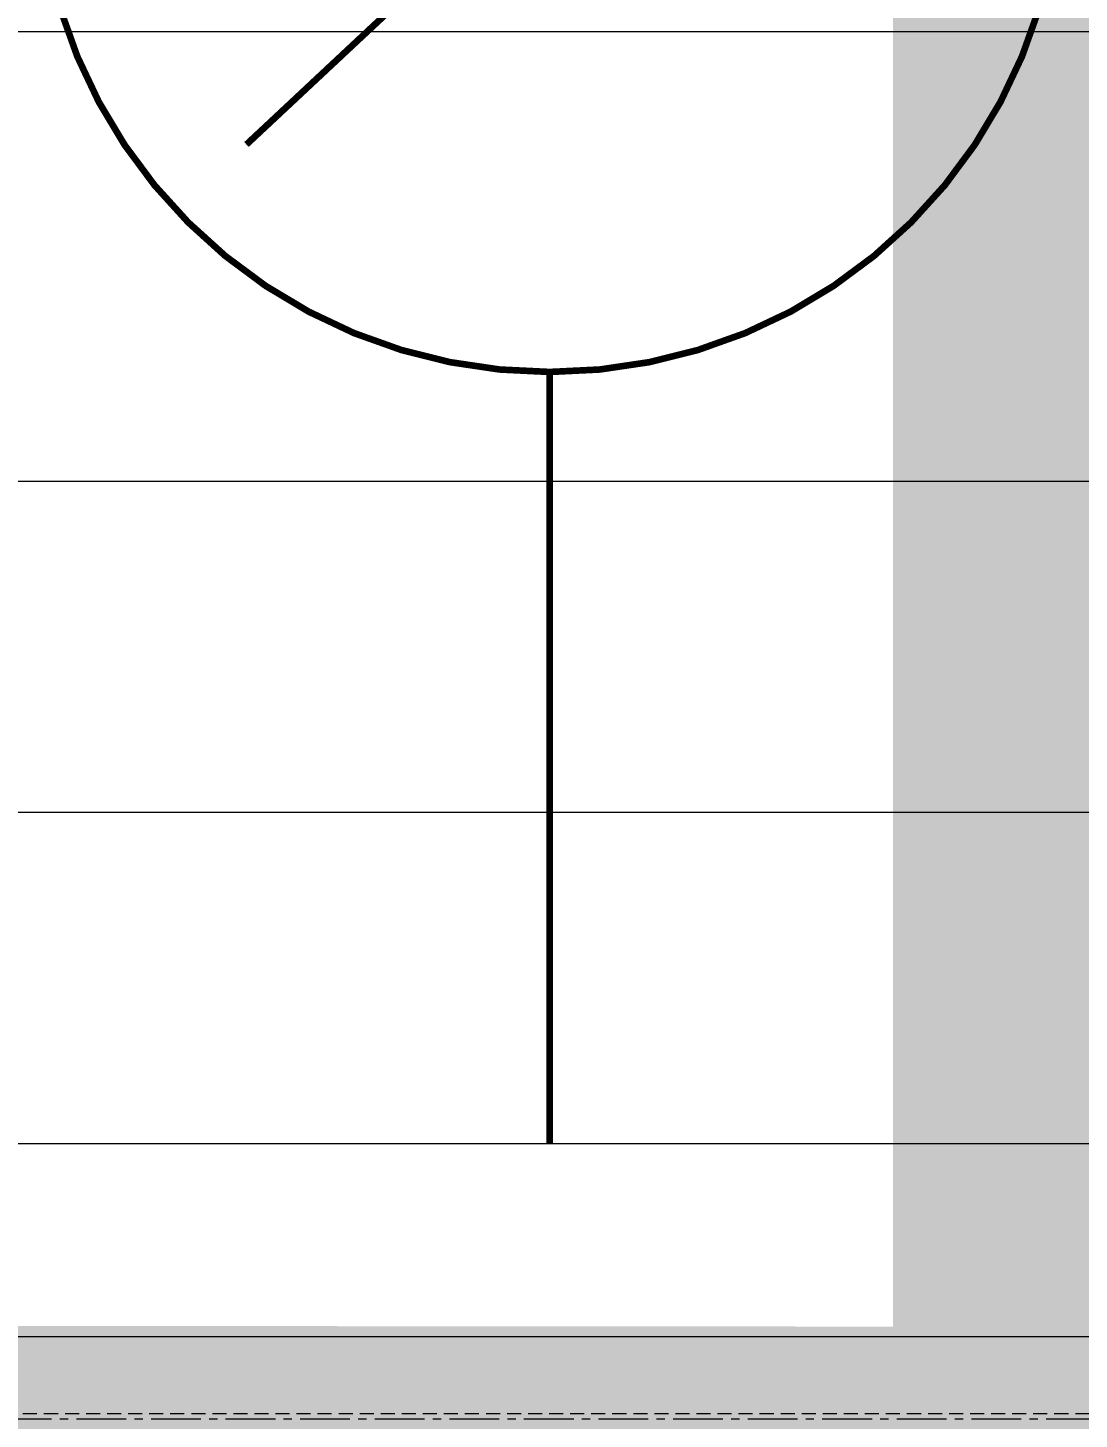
# Model space of a CAD drawing. Header units: inches. Extents: x 702888 to 852715, y 9845 to 271320.
# Drawn here: x 774853 to 775329, y 79742 to 80372 of the extents above; entities that cross this region are included whole.
import ezdxf

# ---------------------------------------------------------------- set-up
doc = ezdxf.new("R2010")
doc.units = ezdxf.units.IN
doc.header["$MEASUREMENT"] = 0
doc.header["$PDMODE"] = 34
for name, pattern in [('CENTER2', [1.125, 0.75, -0.125, 0.125, -0.125]), ('DASHED2', [0.375, 0.25, -0.125]), ('HIDDEN', [9.525, 6.35, -3.175])]:
    doc.linetypes.add(name, pattern=pattern)
doc.layers.get('0').update_dxf_attribs({"lineweight": 5})
doc.layers.get('Defpoints').update_dxf_attribs({"lineweight": 5})
for name, color, linetype, lineweight in [('Air input', 130, 'Continuous', 5), ('Beam 150x75', 55, 'Continuous', 5), ('BEMASSUNG', 5, 'Continuous', 0), ('CABLE TRAY', 30, 'Continuous', 5), ('chain con', 52, 'Continuous', 5)]:
    doc.layers.add(name, color=color, linetype=linetype, lineweight=lineweight)
doc.dimstyles.new('D1', dxfattribs={"dimscale": 66, "dimtxt": 2.5, "dimasz": 2.5, "dimexe": 1, "dimexo": 1, "dimgap": 1.25, "dimtad": 1, "dimdec": 0, "dimdsep": 46, "dimtxsty": 'Standard', "dimblk": 'OPEN30', "dimcen": 2.5, "dimclrd": 150, "dimclre": 150, "dimclrt": 140, "dimadec": 0, "dimazin": 0, "dimtfac": 1, "dimtdec": 0, "dimtmove": 0, "dimatfit": 3, "dimfxl": 1, "dimtfill": 1, "dimlwd": 13, "dimlwe": 13, "dimarcsym": 0})

# ---------------------------------------------------------------- blocks, each defined once
blk = doc.blocks.new('A$C6ACB2806')
at = {"color": 1, "linetype": 'DASHED2', "ltscale": 1000}
blk.add_lwpolyline([(50325.42, -9667.91), (36325.42, -9667.91), (36325.42, -9367.91), (50325.42, -9367.91)], close=True, dxfattribs=at)
blk = doc.blocks.new('45y46y')
at = {"const_width": 3}
blk.add_lwpolyline([(740418.64, 180052.2), (740732.92, 180052.2)], dxfattribs=at)
for points in [[(740732.92, 180071.09), (740732.92, 180052.2), (740796.4, 180052.2), (740732.92, 180071.09)], [(740732.92, 180033.31), (740732.92, 180052.2), (740796.4, 180052.2), (740732.92, 180033.31)]]:
    blk.add_solid(points)
blk = doc.blocks.new('4y5y46y')
blk.add_line((740606.51, 179820.86), (740606.51, 179471.38))
at = {"const_width": 3}
blk.add_lwpolyline([(740606.51, 179820.86, -1), (740606.51, 180283.53, -1), (740606.51, 179820.86), (740606.51, 179471.38)], format="xyb", dxfattribs=at)
blk.add_circle((740606.51, 180052.2), 231.34)
at = {"rotation": 43.08915135710793}
blk.add_blockref('45y46y', (322747.82, -457373.02), dxfattribs=at)
blk = doc.blocks.new('_Open30')
at = {"color": 0, "linetype": 'ByBlock', "lineweight": -2}
for p, q in [((-1, 0.2679), (0, 0)), ((0, 0), (-1, -0.2679)), ((0, 0), (-1, 0))]:
    blk.add_line(p, q, dxfattribs=at)
blk = doc.blocks.new('RT65Y6')
blk.add_line((777481.65, 80016.21), (763481.65, 80016.21))
blk.add_lwpolyline([(763481.65, 80166.21), (777481.65, 80166.21), (777481.65, 79866.21), (763481.65, 79866.21)], close=True)
blk = doc.blocks.new('Beam 150')
at = {"linetype": 'CENTER2', "ltscale": 30}
blk.add_line((741338.27, 57592.91), (747338.19, 57592.91), dxfattribs=at)
at = {"linetype": 'HIDDEN'}
blk.add_line((747338.19, 57590.41), (741338.27, 57590.41), dxfattribs=at)
blk.add_line((747338.19, 57555.41), (741338.27, 57555.41))
blk = doc.blocks.new('*D541')
at = {"color": 150, "lineweight": 13, "transparency": 16777216}
for p, q in [((775415.82, 84898.29), (774684.21, 84898.29)), ((774750.21, 84733.29), (774750.21, 80534.7)), ((775415.82, 80369.7), (774684.21, 80369.7))]:
    blk.add_line(p, q, dxfattribs=at)
at = {"layer": 'Defpoints', "color": 0, "transparency": 16777216}
for p in [(775481.82, 84898.29), (774750.21, 80369.7), (775481.82, 80369.7)]:
    blk.add_point(p, dxfattribs=at)
at = {"color": 150, "lineweight": 13, "transparency": 16777216, "xscale": 165, "yscale": 165, "zscale": 165}
for p, rotation in [((774750.21, 84898.29), 90), ((774750.21, 80369.7), 270)]:
    blk.add_blockref('_Open30', p, dxfattribs=dict(at, rotation=rotation))
at = {"color": 140, "transparency": 16777216, "insert": (774585.21, 82634), "char_height": 165, "attachment_point": 5, "rotation": 90, "bg_fill": 3, "box_fill_scale": 1.25, "bg_fill_color": 9, "bg_fill_true_color": 13158600, "bg_fill_transparency": 0}
blk.add_mtext('4529', dxfattribs=at)

msp = doc.modelspace()

# ---------------------------------------------------------------- linework, layer by layer
at = {"layer": 'CABLE TRAY', "const_width": 150}
msp.add_lwpolyline([(775319.322, 86170.492), (775319.322, 79572.775)], dxfattribs=at)
at = {"layer": 'chain con', "color": 51, "true_color": 0xf7f281}
msp.add_lwpolyline([(798245.24, 86010.013, 92.306, 92.306, 0), (766481.493, 86008.645, 92.306, 92.306, 0.3842945), (765481.493, 85010.013, 92.306, 92.306, 0), (765481.493, 79704.635, 92.306, 92.306, -0.939039), (763374.513, 79647.862, 92.306, 92.306, 0), (763374.513, 82740.979, 92.306, 92.306, -0.3858331), (764415.961, 83740.979, 92.306, 92.306, 0), (771103.859, 83740.979, 92.306, 92.306, -1.0516283), (771103.747, 81741.52, 92.306, 92.306, 0), (769441.544, 81741.52, 92.306, 92.306, 1), (769441.544, 79741.52, 92.306, 92.306, 0), (776584.138, 79736.321, 92.306, 92.306, 0.4129907), (777593.545, 80741.52, 92.306, 92.306, 0), (777593.545, 84911.597, 92.306, 92.306, 0.9578074), (775481.822, 84898.29, 92.306, 92.306, 0), (775481.822, 79592.912, 92.306, 92.306, -0.4150418), (774481.822, 78593, 92.306, 92.306, 0), (750590.002, 78592.912, 60, 60, -0.4142096)], format="xyseb", dxfattribs=at)

# ---------------------------------------------------------------- block references
at = {"color": 140}
msp.add_blockref('A$C6ACB2806', (727156.226, 89534.124), dxfattribs=at)
at = {"layer": 'Air input'}
msp.add_blockref('4y5y46y', (34482.41, -99605.172), dxfattribs=at)
at = {"layer": 'Beam 150x75', "rotation": 180}
msp.add_blockref('Beam 150', (1518969.316, 137334.432), dxfattribs=at)
at = {"layer": 'BEMASSUNG'}
msp.add_blockref('RT65Y6', (0, 0), dxfattribs=at)

# ---------------------------------------------------------------- leaders
at = {"color": 1, "annotation_type": 0, "has_hookline": 1, "hookline_direction": 0, "text_width": 7400}
msp.add_leader([(775320.255, 80447.026), (777811.088, 76405.635), (777813.588, 76405.635)], dimstyle='D1', override={"dimscale": 75}, dxfattribs=at)

# ---------------------------------------------------------------- next in the draw order: dimensions: what is measured, and where the dimension line sits
dim = msp.add_linear_dim(base=(774750.207, 80369.701), p1=(775481.822, 84898.29), p2=(775481.822, 80369.701), angle=90, dimstyle='D1')
dim.commit()
dim.dimension.update_dxf_attribs({"geometry": '*D541', "text_midpoint": (774585.207, 82633.996)})

doc.saveas('drawing.dxf')
